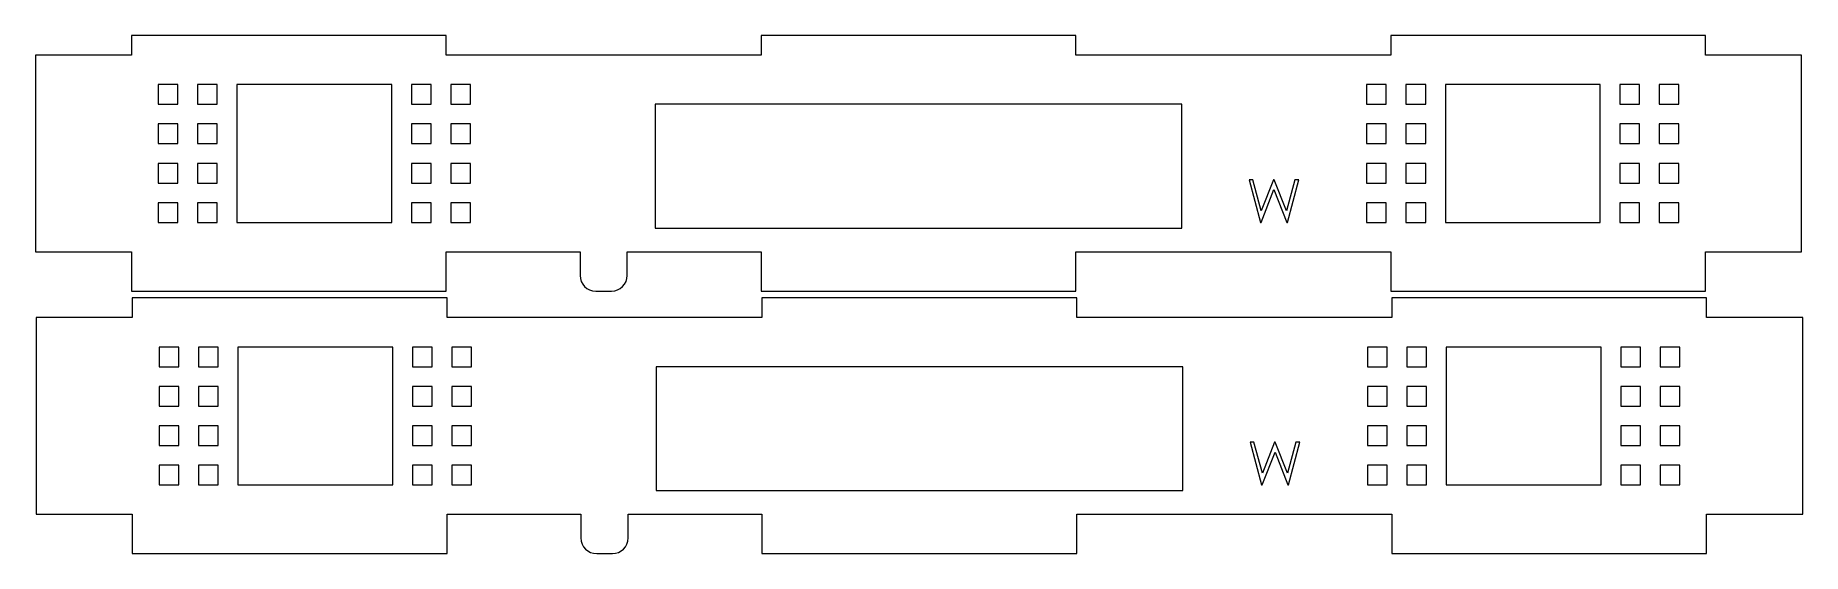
# Model space of a CAD drawing. Header units: inches. Extents: x 0 to 11.2, y -1.9 to 1.4.
import ezdxf

# ---------------------------------------------------------------- set-up
doc = ezdxf.new("R2010")
doc.units = ezdxf.units.IN
doc.header["$MEASUREMENT"] = 0

msp = doc.modelspace()

# ---------------------------------------------------------------- linework, layer by layer
at = {"color": 1, "linetype": 'Continuous', "lineweight": 5}
for p, q in [((0.61, 1.375), (0.61, 1.25)), ((2.61, 1.375), (0.61, 1.375)), ((2.61, 1.25), (2.61, 1.375)), ((4.61, 1.375), (4.61, 1.25)), ((6.61, 1.375), (4.61, 1.375)), ((6.61, 1.25), (6.61, 1.375)), ((8.61, 1.375), (8.61, 1.25)), ((10.61, 1.375), (8.61, 1.375)), ((10.61, 1.25), (10.61, 1.375)), ((0, 1.25), (0, 0)), ((0.61, 1.25), (0, 1.25)), ((4.61, 1.25), (2.61, 1.25)), ((8.61, 1.25), (6.61, 1.25)), ((11.22, 1.25), (10.61, 1.25)), ((11.22, 0), (11.22, 1.25)), ((0.905, 1.062), (0.78, 1.062)), ((0.78, 1.062), (0.78, 0.937)), ((0.905, 0.937), (0.905, 1.062)), ((1.155, 1.062), (1.03, 1.062)), ((1.03, 1.062), (1.03, 0.937)), ((1.155, 0.937), (1.155, 1.062)), ((2.264, 1.062), (1.28, 1.062)), ((1.28, 1.062), (1.28, 0.187)), ((2.264, 0.187), (2.264, 1.062)), ((2.514, 1.062), (2.389, 1.062)), ((2.389, 1.062), (2.389, 0.937)), ((2.514, 0.937), (2.514, 1.062)), ((2.764, 1.062), (2.639, 1.062)), ((2.639, 1.062), (2.639, 0.937)), ((2.764, 0.937), (2.764, 1.062)), ((8.582, 1.062), (8.457, 1.062)), ((8.457, 1.062), (8.457, 0.937)), ((8.582, 0.937), (8.582, 1.062)), ((8.832, 1.062), (8.707, 1.062)), ((8.707, 1.062), (8.707, 0.937)), ((8.832, 0.937), (8.832, 1.062)), ((9.941, 1.062), (8.957, 1.062)), ((8.957, 1.062), (8.957, 0.187)), ((9.941, 0.187), (9.941, 1.062)), ((10.191, 1.062), (10.066, 1.062)), ((10.066, 1.062), (10.066, 0.937)), ((10.191, 0.937), (10.191, 1.062)), ((10.441, 1.062), (10.316, 1.062)), ((10.316, 1.062), (10.316, 0.937)), ((10.441, 0.937), (10.441, 1.062)), ((0.78, 0.937), (0.905, 0.937)), ((1.03, 0.937), (1.155, 0.937)), ((2.389, 0.937), (2.514, 0.937)), ((2.639, 0.937), (2.764, 0.937)), ((7.283, 0.937), (3.937, 0.937)), ((3.937, 0.937), (3.937, 0.15)), ((7.283, 0.15), (7.283, 0.937)), ((8.457, 0.937), (8.582, 0.937)), ((8.707, 0.937), (8.832, 0.937)), ((10.066, 0.937), (10.191, 0.937)), ((10.316, 0.937), (10.441, 0.937)), ((0.905, 0.812), (0.78, 0.812)), ((0.78, 0.812), (0.78, 0.687)), ((0.905, 0.687), (0.905, 0.812)), ((1.155, 0.812), (1.03, 0.812)), ((1.03, 0.812), (1.03, 0.687)), ((1.155, 0.687), (1.155, 0.812)), ((2.389, 0.812), (2.389, 0.687)), ((2.514, 0.812), (2.389, 0.812)), ((2.514, 0.687), (2.514, 0.812)), ((2.764, 0.812), (2.639, 0.812)), ((2.639, 0.812), (2.639, 0.687)), ((2.764, 0.687), (2.764, 0.812)), ((8.582, 0.812), (8.457, 0.812)), ((8.457, 0.812), (8.457, 0.687)), ((8.582, 0.687), (8.582, 0.812)), ((8.832, 0.812), (8.707, 0.812)), ((8.707, 0.812), (8.707, 0.687)), ((8.832, 0.687), (8.832, 0.812)), ((10.066, 0.812), (10.066, 0.687)), ((10.191, 0.812), (10.066, 0.812)), ((10.191, 0.687), (10.191, 0.812)), ((10.441, 0.812), (10.316, 0.812)), ((10.316, 0.812), (10.316, 0.687)), ((10.441, 0.687), (10.441, 0.812)), ((0.78, 0.687), (0.905, 0.687)), ((1.03, 0.687), (1.155, 0.687)), ((2.389, 0.687), (2.514, 0.687)), ((2.639, 0.687), (2.764, 0.687)), ((8.457, 0.687), (8.582, 0.687)), ((8.707, 0.687), (8.832, 0.687)), ((10.066, 0.687), (10.191, 0.687)), ((10.316, 0.687), (10.441, 0.687)), ((0.905, 0.562), (0.78, 0.562)), ((0.78, 0.562), (0.78, 0.437)), ((0.905, 0.437), (0.905, 0.562)), ((1.155, 0.562), (1.03, 0.562)), ((1.03, 0.562), (1.03, 0.437)), ((1.155, 0.437), (1.155, 0.562)), ((2.389, 0.562), (2.389, 0.437)), ((2.514, 0.562), (2.389, 0.562)), ((2.514, 0.437), (2.514, 0.562)), ((2.764, 0.562), (2.639, 0.562)), ((2.639, 0.562), (2.639, 0.437)), ((2.764, 0.437), (2.764, 0.562)), ((8.582, 0.562), (8.457, 0.562)), ((8.457, 0.562), (8.457, 0.437)), ((8.582, 0.437), (8.582, 0.562)), ((8.832, 0.562), (8.707, 0.562)), ((8.707, 0.562), (8.707, 0.437)), ((8.832, 0.437), (8.832, 0.562)), ((10.066, 0.562), (10.066, 0.437)), ((10.191, 0.562), (10.066, 0.562)), ((10.191, 0.437), (10.191, 0.562)), ((10.441, 0.562), (10.316, 0.562)), ((10.316, 0.562), (10.316, 0.437)), ((10.441, 0.437), (10.441, 0.562)), ((0.78, 0.437), (0.905, 0.437)), ((1.03, 0.437), (1.155, 0.437)), ((2.389, 0.437), (2.514, 0.437)), ((2.639, 0.437), (2.764, 0.437)), ((8.457, 0.437), (8.582, 0.437)), ((8.707, 0.437), (8.832, 0.437)), ((10.066, 0.437), (10.191, 0.437)), ((10.316, 0.437), (10.441, 0.437)), ((0.905, 0.312), (0.78, 0.312)), ((0.78, 0.312), (0.78, 0.187)), ((0.905, 0.187), (0.905, 0.312)), ((1.155, 0.312), (1.03, 0.312)), ((1.03, 0.312), (1.03, 0.187)), ((1.155, 0.187), (1.155, 0.312)), ((2.389, 0.312), (2.389, 0.187)), ((2.514, 0.312), (2.389, 0.312)), ((2.514, 0.187), (2.514, 0.312)), ((2.764, 0.312), (2.639, 0.312)), ((2.639, 0.312), (2.639, 0.187)), ((2.764, 0.187), (2.764, 0.312)), ((8.582, 0.312), (8.457, 0.312)), ((8.457, 0.312), (8.457, 0.187)), ((8.582, 0.187), (8.582, 0.312)), ((8.832, 0.312), (8.707, 0.312)), ((8.707, 0.312), (8.707, 0.187)), ((8.832, 0.187), (8.832, 0.312)), ((10.066, 0.312), (10.066, 0.187)), ((10.191, 0.312), (10.066, 0.312)), ((10.191, 0.187), (10.191, 0.312)), ((10.441, 0.312), (10.316, 0.312)), ((10.316, 0.312), (10.316, 0.187)), ((10.441, 0.187), (10.441, 0.312)), ((0.78, 0.187), (0.905, 0.187)), ((1.03, 0.187), (1.155, 0.187)), ((1.28, 0.187), (2.264, 0.187)), ((2.389, 0.187), (2.514, 0.187)), ((2.639, 0.187), (2.764, 0.187)), ((3.937, 0.15), (7.283, 0.15)), ((8.457, 0.187), (8.582, 0.187)), ((8.707, 0.187), (8.832, 0.187)), ((8.957, 0.187), (9.941, 0.187)), ((10.066, 0.187), (10.191, 0.187)), ((10.316, 0.187), (10.441, 0.187)), ((0, 0), (0.61, 0)), ((0.61, 0), (0.61, -0.25)), ((2.61, 0), (3.46, 0)), ((2.61, -0.25), (2.61, 0)), ((3.46, 0), (3.46, -0.15)), ((3.76, 0), (4.61, 0)), ((3.76, -0.15), (3.76, 0)), ((4.61, 0), (4.61, -0.25)), ((6.61, 0), (8.61, 0)), ((6.61, -0.25), (6.61, 0)), ((8.61, 0), (8.61, -0.25)), ((10.61, 0), (11.22, 0)), ((10.61, -0.25), (10.61, 0)), ((0.61, -0.25), (2.61, -0.25)), ((0.616, -0.292), (0.616, -0.417)), ((2.616, -0.292), (0.616, -0.292)), ((2.616, -0.417), (2.616, -0.292)), ((3.56, -0.25), (3.66, -0.25)), ((4.61, -0.25), (6.61, -0.25)), ((4.616, -0.292), (4.616, -0.417)), ((6.616, -0.292), (4.616, -0.292)), ((6.616, -0.417), (6.616, -0.292)), ((8.61, -0.25), (10.61, -0.25)), ((8.616, -0.292), (8.616, -0.417)), ((10.616, -0.292), (8.616, -0.292)), ((10.616, -0.417), (10.616, -0.292)), ((0.006, -0.417), (0.006, -1.667)), ((0.616, -0.417), (0.006, -0.417)), ((4.616, -0.417), (2.616, -0.417)), ((8.616, -0.417), (6.616, -0.417)), ((11.227, -0.417), (10.616, -0.417)), ((11.227, -1.667), (11.227, -0.417)), ((0.911, -0.605), (0.786, -0.605)), ((0.786, -0.605), (0.786, -0.73)), ((0.911, -0.73), (0.911, -0.605)), ((1.161, -0.605), (1.036, -0.605)), ((1.036, -0.605), (1.036, -0.73)), ((1.161, -0.73), (1.161, -0.605)), ((2.27, -0.605), (1.286, -0.605)), ((1.286, -0.605), (1.286, -1.48)), ((2.27, -1.48), (2.27, -0.605)), ((2.52, -0.605), (2.395, -0.605)), ((2.395, -0.605), (2.395, -0.73)), ((2.52, -0.73), (2.52, -0.605)), ((2.77, -0.605), (2.645, -0.605)), ((2.645, -0.605), (2.645, -0.73)), ((2.77, -0.73), (2.77, -0.605)), ((8.588, -0.605), (8.463, -0.605)), ((8.463, -0.605), (8.463, -0.73)), ((8.588, -0.73), (8.588, -0.605)), ((8.838, -0.605), (8.713, -0.605)), ((8.713, -0.605), (8.713, -0.73)), ((8.838, -0.73), (8.838, -0.605)), ((9.947, -0.605), (8.963, -0.605)), ((8.963, -0.605), (8.963, -1.48)), ((9.947, -1.48), (9.947, -0.605)), ((10.197, -0.605), (10.072, -0.605)), ((10.072, -0.605), (10.072, -0.73)), ((10.197, -0.73), (10.197, -0.605)), ((10.447, -0.605), (10.322, -0.605)), ((10.322, -0.605), (10.322, -0.73)), ((10.447, -0.73), (10.447, -0.605)), ((0.786, -0.73), (0.911, -0.73)), ((1.036, -0.73), (1.161, -0.73)), ((2.395, -0.73), (2.52, -0.73)), ((2.645, -0.73), (2.77, -0.73)), ((7.29, -0.73), (3.943, -0.73)), ((3.943, -0.73), (3.943, -1.517)), ((7.29, -1.517), (7.29, -0.73)), ((8.463, -0.73), (8.588, -0.73)), ((8.713, -0.73), (8.838, -0.73)), ((10.072, -0.73), (10.197, -0.73)), ((10.322, -0.73), (10.447, -0.73)), ((0.911, -0.855), (0.786, -0.855)), ((0.786, -0.855), (0.786, -0.98)), ((0.911, -0.98), (0.911, -0.855)), ((1.161, -0.855), (1.036, -0.855)), ((1.036, -0.855), (1.036, -0.98)), ((1.161, -0.98), (1.161, -0.855)), ((2.395, -0.855), (2.395, -0.98)), ((2.52, -0.855), (2.395, -0.855)), ((2.52, -0.98), (2.52, -0.855)), ((2.77, -0.855), (2.645, -0.855)), ((2.645, -0.855), (2.645, -0.98)), ((2.77, -0.98), (2.77, -0.855)), ((8.588, -0.855), (8.463, -0.855)), ((8.463, -0.855), (8.463, -0.98)), ((8.588, -0.98), (8.588, -0.855)), ((8.838, -0.855), (8.713, -0.855)), ((8.713, -0.855), (8.713, -0.98)), ((8.838, -0.98), (8.838, -0.855)), ((10.072, -0.855), (10.072, -0.98)), ((10.197, -0.855), (10.072, -0.855)), ((10.197, -0.98), (10.197, -0.855)), ((10.447, -0.855), (10.322, -0.855)), ((10.322, -0.855), (10.322, -0.98)), ((10.447, -0.98), (10.447, -0.855)), ((0.786, -0.98), (0.911, -0.98)), ((1.036, -0.98), (1.161, -0.98)), ((2.395, -0.98), (2.52, -0.98)), ((2.645, -0.98), (2.77, -0.98)), ((8.463, -0.98), (8.588, -0.98)), ((8.713, -0.98), (8.838, -0.98)), ((10.072, -0.98), (10.197, -0.98)), ((10.322, -0.98), (10.447, -0.98)), ((0.911, -1.105), (0.786, -1.105)), ((0.786, -1.105), (0.786, -1.23)), ((0.911, -1.23), (0.911, -1.105)), ((1.161, -1.105), (1.036, -1.105)), ((1.036, -1.105), (1.036, -1.23)), ((1.161, -1.23), (1.161, -1.105)), ((2.395, -1.105), (2.395, -1.23)), ((2.52, -1.105), (2.395, -1.105)), ((2.52, -1.23), (2.52, -1.105)), ((2.77, -1.105), (2.645, -1.105)), ((2.645, -1.105), (2.645, -1.23)), ((2.77, -1.23), (2.77, -1.105)), ((8.588, -1.105), (8.463, -1.105)), ((8.463, -1.105), (8.463, -1.23)), ((8.588, -1.23), (8.588, -1.105)), ((8.838, -1.105), (8.713, -1.105)), ((8.713, -1.105), (8.713, -1.23)), ((8.838, -1.23), (8.838, -1.105)), ((10.072, -1.105), (10.072, -1.23)), ((10.197, -1.105), (10.072, -1.105)), ((10.197, -1.23), (10.197, -1.105)), ((10.447, -1.105), (10.322, -1.105)), ((10.322, -1.105), (10.322, -1.23)), ((10.447, -1.23), (10.447, -1.105)), ((0.786, -1.23), (0.911, -1.23)), ((1.036, -1.23), (1.161, -1.23)), ((2.395, -1.23), (2.52, -1.23)), ((2.645, -1.23), (2.77, -1.23)), ((8.463, -1.23), (8.588, -1.23)), ((8.713, -1.23), (8.838, -1.23)), ((10.072, -1.23), (10.197, -1.23)), ((10.322, -1.23), (10.447, -1.23)), ((0.911, -1.355), (0.786, -1.355)), ((0.786, -1.355), (0.786, -1.48)), ((0.911, -1.48), (0.911, -1.355)), ((1.161, -1.355), (1.036, -1.355)), ((1.036, -1.355), (1.036, -1.48)), ((1.161, -1.48), (1.161, -1.355)), ((2.395, -1.355), (2.395, -1.48)), ((2.52, -1.355), (2.395, -1.355)), ((2.52, -1.48), (2.52, -1.355)), ((2.77, -1.355), (2.645, -1.355)), ((2.645, -1.355), (2.645, -1.48)), ((2.77, -1.48), (2.77, -1.355)), ((8.588, -1.355), (8.463, -1.355)), ((8.463, -1.355), (8.463, -1.48)), ((8.588, -1.48), (8.588, -1.355)), ((8.838, -1.355), (8.713, -1.355)), ((8.713, -1.355), (8.713, -1.48)), ((8.838, -1.48), (8.838, -1.355)), ((10.072, -1.355), (10.072, -1.48)), ((10.197, -1.355), (10.072, -1.355)), ((10.197, -1.48), (10.197, -1.355)), ((10.447, -1.355), (10.322, -1.355)), ((10.322, -1.355), (10.322, -1.48)), ((10.447, -1.48), (10.447, -1.355)), ((0.786, -1.48), (0.911, -1.48)), ((1.036, -1.48), (1.161, -1.48)), ((1.286, -1.48), (2.27, -1.48)), ((2.395, -1.48), (2.52, -1.48)), ((2.645, -1.48), (2.77, -1.48)), ((3.943, -1.517), (7.29, -1.517)), ((8.463, -1.48), (8.588, -1.48)), ((8.713, -1.48), (8.838, -1.48)), ((8.963, -1.48), (9.947, -1.48)), ((10.072, -1.48), (10.197, -1.48)), ((10.322, -1.48), (10.447, -1.48)), ((0.006, -1.667), (0.616, -1.667)), ((0.616, -1.667), (0.616, -1.917)), ((2.616, -1.667), (3.466, -1.667)), ((2.616, -1.917), (2.616, -1.667)), ((3.466, -1.667), (3.466, -1.817)), ((3.766, -1.667), (4.616, -1.667)), ((3.766, -1.817), (3.766, -1.667)), ((4.616, -1.667), (4.616, -1.917)), ((6.616, -1.667), (8.616, -1.667)), ((6.616, -1.917), (6.616, -1.667)), ((8.616, -1.667), (8.616, -1.917)), ((10.616, -1.667), (11.227, -1.667)), ((10.616, -1.917), (10.616, -1.667)), ((0.616, -1.917), (2.616, -1.917)), ((3.566, -1.917), (3.666, -1.917)), ((4.616, -1.917), (6.616, -1.917)), ((8.616, -1.917), (10.616, -1.917))]:
    msp.add_line(p, q, dxfattribs=at)
at = {"color": 2, "linetype": 'Continuous', "lineweight": 5}
for p, q in [((7.71, 0.458), (7.783, 0.187)), ((7.735, 0.458), (7.71, 0.458)), ((7.788, 0.261), (7.735, 0.458)), ((7.866, 0.458), (7.788, 0.261)), ((7.869, 0.458), (7.866, 0.458)), ((7.948, 0.26), (7.869, 0.458)), ((8.001, 0.458), (7.948, 0.26)), ((7.954, 0.187), (8.026, 0.458)), ((8.026, 0.458), (8.001, 0.458)), ((7.787, 0.187), (7.868, 0.395)), ((7.868, 0.395), (7.951, 0.187)), ((7.783, 0.187), (7.787, 0.187)), ((7.951, 0.187), (7.954, 0.187)), ((7.717, -1.209), (7.79, -1.48)), ((7.741, -1.209), (7.717, -1.209)), ((7.795, -1.406), (7.741, -1.209)), ((7.872, -1.209), (7.795, -1.406)), ((7.876, -1.209), (7.872, -1.209)), ((7.954, -1.407), (7.876, -1.209)), ((8.007, -1.209), (7.954, -1.407)), ((7.961, -1.48), (8.033, -1.209)), ((8.033, -1.209), (8.007, -1.209)), ((7.793, -1.48), (7.875, -1.273)), ((7.875, -1.273), (7.957, -1.48)), ((7.79, -1.48), (7.793, -1.48)), ((7.957, -1.48), (7.961, -1.48))]:
    msp.add_line(p, q, dxfattribs=at)
at = {"color": 1, "linetype": 'Continuous', "lineweight": 5}
for centre, start, end in [((3.56, -0.15), 180, 270), ((3.66, -0.15), 270, 0), ((3.566, -1.817), 180, 270), ((3.666, -1.817), 270, 0)]:
    msp.add_arc(centre, 0.1, start, end, dxfattribs=at)

doc.saveas('drawing.dxf')
